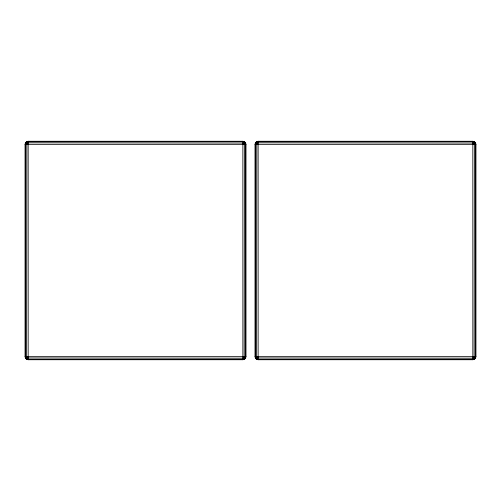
<?xml version="1.0" encoding="UTF-8"?>
<svg xmlns="http://www.w3.org/2000/svg" width="501" height="501" viewBox="0 0 501 501"><rect width="100%" height="100%" fill="white"/><g stroke="black" fill="none" stroke-linecap="round" stroke-linejoin="round"><path stroke-width="0.75" d="M25.05 144.344L25.47 142.81L26.603 141.683L28.162 141.269L242.879 141.269L244.432 141.683L245.571 142.81L245.991 144.344L245.991 356.656L245.571 358.19L244.432 359.317L242.879 359.731L28.162 359.731L26.603 359.317L25.47 358.19L25.05 356.656L25.05 144.344L245.991 144.344M255.009 144.344L255.429 142.81L256.568 141.683L258.121 141.269L472.838 141.269L474.397 141.683L475.53 142.81L475.95 144.344L475.95 356.656L475.53 358.19L474.397 359.317L472.838 359.731L258.121 359.731L256.568 359.317L255.429 358.19L255.009 356.656L255.009 144.344L475.95 144.344M26.603 359.317L28.162 356.656L25.47 358.19M244.432 141.683L242.879 144.344L245.571 142.81M256.568 359.317L258.121 356.656L255.429 358.19M474.397 141.683L472.838 144.344L475.53 142.81M25.05 356.656L245.991 356.656M255.009 356.656L475.95 356.656M255.429 142.81L258.121 144.344L256.568 141.683M475.53 358.19L472.838 356.656L474.397 359.317M25.47 142.81L28.162 144.344L26.603 141.683M245.571 358.19L242.879 356.656L244.432 359.317M472.838 141.269L472.838 359.731M258.121 141.269L258.121 359.731M242.879 141.269L242.879 359.731M28.162 141.269L28.162 359.731M25.827 143.017L25.47 144.344L25.47 356.656L25.827 357.983L26.816 358.96L28.162 359.317L242.879 359.317L244.225 358.96L245.208 357.983L245.571 356.656L245.571 144.344L245.208 143.017L244.225 142.04L242.879 141.683L28.162 141.683L26.816 142.04L25.827 143.017M26.816 143.58L26.603 356.656L27.386 357.983L242.879 358.19L244.225 357.42L244.432 144.344L243.655 143.017L28.162 142.81L26.816 143.58M255.792 143.017L255.429 144.344L255.429 356.656L255.792 357.983L256.775 358.96L258.121 359.317L472.838 359.317L474.184 358.96L475.173 357.983L475.53 356.656L475.53 144.344L475.173 143.017L474.184 142.04L472.838 141.683L258.121 141.683L256.775 142.04L255.792 143.017M256.775 143.58L256.568 356.656L257.345 357.983L472.838 358.19L474.184 357.42L474.397 144.344L473.614 143.017L258.121 142.81L256.775 143.58"/></g></svg>
